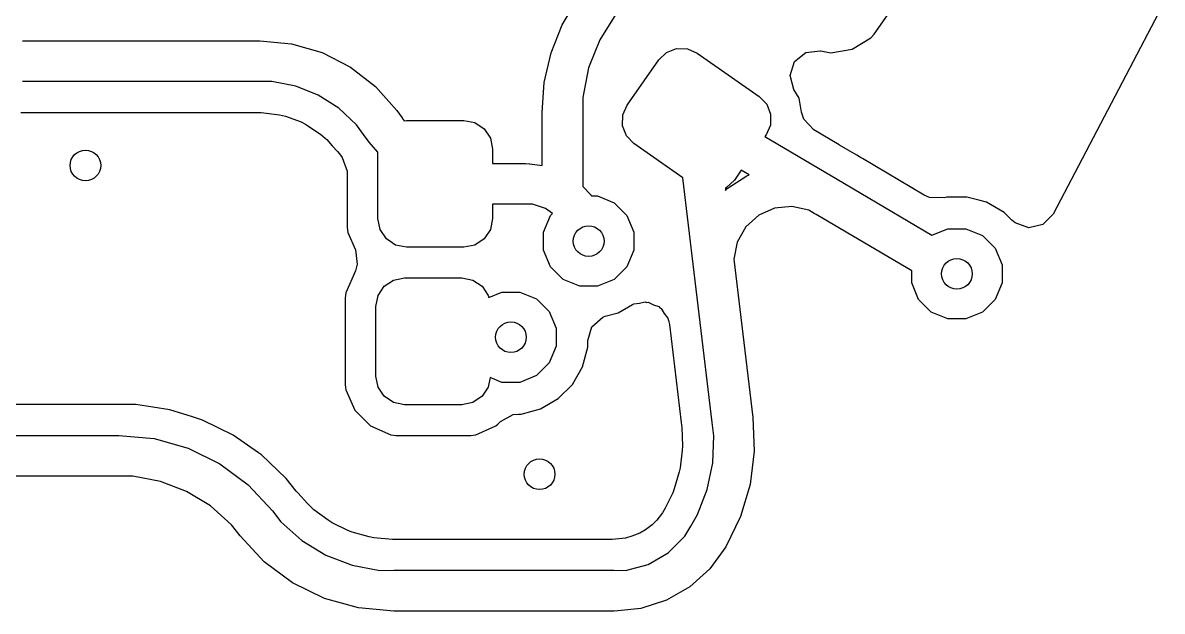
# Model space of a CAD drawing. Extents: x 113.2 to 165.8, y -133 to -81.9.
# Drawn here: x 158.82 to 164.39, y -112.83 to -109.95 of the extents above; entities that cross this region are included whole.
import ezdxf

# ---------------------------------------------------------------- set-up
doc = ezdxf.new("R2010")
doc.units = 0
doc.layers.add('BLACK', color=7, linetype='CONTINUOUS')

msp = doc.modelspace()

# ---------------------------------------------------------------- linework, layer by layer
at = {"layer": 'BLACK', "linetype": 'CONTINUOUS'}
for p, q in [((161.460662, -109.959381), (161.534965, -109.831587)), ((162.986055, -110.004503), (163.085666, -109.862243)), ((164.393758, -109.86829), (163.859933, -110.884648)), ((161.72304, -109.906942), (161.644003, -110.031817)), ((161.406357, -110.09687), (161.460662, -109.959381)), ((162.970091, -110.022471), (162.986055, -110.004503)), ((158.822532, -110.036903), (159.981913, -110.036903)), ((159.981913, -110.036903), (159.981914, -110.036903)), ((159.981914, -110.036903), (159.981915, -110.036903)), ((159.981915, -110.036903), (160.137023, -110.051567)), ((160.137023, -110.051567), (160.286637, -110.095035)), ((161.644003, -110.031817), (161.589713, -110.16927)), ((162.878769, -110.077727), (162.970091, -110.022471)), ((160.286637, -110.095035), (160.425455, -110.165768)), ((161.373279, -110.240946), (161.406357, -110.09687)), ((161.93278, -110.130541), (161.97083, -110.094116)), ((161.97083, -110.094116), (162.019923, -110.075025)), ((162.019923, -110.075025), (162.072585, -110.076174)), ((162.072585, -110.076174), (162.120799, -110.097388)), ((162.120799, -110.097388), (162.423885, -110.309612)), ((162.596247, -110.139252), (162.651142, -110.094228)), ((162.651142, -110.094228), (162.721663, -110.086031)), ((162.721663, -110.086031), (162.724782, -110.086606)), ((162.724782, -110.086606), (162.773653, -110.096262)), ((162.773653, -110.096262), (162.878769, -110.077727)), ((160.425455, -110.165768), (160.548562, -110.261258)), ((161.589713, -110.16927), (161.562085, -110.31445)), ((161.777915, -110.351712), (161.93278, -110.130541)), ((162.574408, -110.206806), (162.596247, -110.139252)), ((162.592559, -110.275443), (162.574408, -110.206806)), ((159.981911, -110.236903), (158.822528, -110.236903)), ((159.981913, -110.236903), (159.981911, -110.236903)), ((160.041259, -110.236847), (159.981913, -110.236902)), ((159.981913, -110.236902), (159.981913, -110.236903)), ((160.157852, -110.259089), (160.041259, -110.236847)), ((160.268212, -110.302785), (160.157852, -110.259089)), ((160.548562, -110.261258), (160.651454, -110.377963)), ((161.362175, -110.388331), (161.373279, -110.240946)), ((162.618346, -110.318063), (162.592559, -110.275443)), ((160.36843, -110.366385), (160.268212, -110.302785)), ((161.562085, -110.31445), (161.562174, -110.388343)), ((162.423885, -110.309612), (162.46031, -110.347661)), ((162.630267, -110.385672), (162.618346, -110.318063)), ((158.814313, -110.388479), (158.83075, -110.387403)), ((158.83075, -110.387403), (158.866688, -110.387404)), ((158.866688, -110.387404), (158.866691, -110.387403)), ((158.866691, -110.387403), (159.97448, -110.387403)), ((159.97448, -110.387403), (159.989276, -110.388275)), ((159.989276, -110.388275), (160.078526, -110.39884)), ((160.454956, -110.447637), (160.36843, -110.366385)), ((160.651454, -110.377963), (160.651596, -110.378123)), ((160.651596, -110.378123), (160.651597, -110.378123)), ((160.651597, -110.378123), (160.651597, -110.378124)), ((160.651597, -110.378124), (160.651598, -110.378125)), ((160.651598, -110.378125), (160.678136, -110.414652)), ((161.362174, -110.388348), (161.362175, -110.388331)), ((161.362174, -110.646484), (161.362174, -110.388348)), ((161.562174, -110.388343), (161.562174, -110.388348)), ((161.562174, -110.388348), (161.562174, -110.737249)), ((161.7567, -110.399925), (161.777915, -110.351712)), ((162.46031, -110.347661), (162.4794, -110.396755)), ((162.4794, -110.396755), (162.478252, -110.449417)), ((162.64177, -110.420368), (162.630267, -110.385672)), ((160.078526, -110.39884), (160.107312, -110.405751)), ((160.107312, -110.405751), (160.1846, -110.434265)), ((160.1846, -110.434265), (160.210986, -110.447709)), ((160.210986, -110.447709), (160.237521, -110.465439)), ((160.489794, -110.495684), (160.454956, -110.447637)), ((160.678136, -110.414652), (160.678331, -110.414985)), ((160.678331, -110.414985), (160.688661, -110.429158)), ((160.688661, -110.429158), (160.7, -110.426903)), ((160.7, -110.426903), (160.98, -110.426903)), ((160.98, -110.426903), (161.033576, -110.43756)), ((161.033576, -110.43756), (161.078995, -110.467908)), ((161.755552, -110.452587), (161.7567, -110.399925)), ((161.774642, -110.501681), (161.755552, -110.452587)), ((162.478252, -110.449417), (162.457037, -110.49763)), ((162.690233, -110.472252), (162.64177, -110.420368)), ((160.237521, -110.465439), (160.279478, -110.493474)), ((160.279478, -110.493474), (160.302, -110.512709)), ((160.489795, -110.495683), (160.489794, -110.495684)), ((160.516332, -110.532208), (160.489795, -110.495683)), ((161.078995, -110.467908), (161.109343, -110.513327)), ((161.811067, -110.53973), (161.774642, -110.501681)), ((162.457037, -110.49763), (162.451291, -110.505835)), ((162.451291, -110.505835), (162.804455, -110.714602)), ((162.815358, -110.546218), (162.690233, -110.472252)), ((160.302, -110.512709), (160.309404, -110.520718)), ((160.309404, -110.520718), (160.336543, -110.550077)), ((160.336543, -110.550077), (160.362967, -110.578661)), ((160.516305, -110.532238), (160.516337, -110.532215)), ((160.56, -110.581793), (160.516305, -110.532238)), ((160.516336, -110.532212), (160.516332, -110.532208)), ((160.516337, -110.532215), (160.516336, -110.532212)), ((161.109343, -110.513327), (161.12, -110.566903)), ((162.050676, -110.707506), (161.811067, -110.53973)), ((162.816758, -110.546944), (162.815358, -110.546218)), ((162.900178, -110.596354), (162.816758, -110.546944)), ((160.362967, -110.578661), (160.372445, -110.590221)), ((160.372445, -110.590221), (160.385502, -110.608226)), ((160.385502, -110.608226), (160.409301, -110.675114)), ((160.56, -110.906903), (160.56, -110.581793)), ((161.12, -110.566903), (161.12, -110.636903)), ((162.900264, -110.596405), (162.900178, -110.596354)), ((162.900265, -110.596406), (162.900264, -110.596405)), ((162.919205, -110.607599), (162.900265, -110.596406)), ((162.919212, -110.607608), (162.919205, -110.607599)), ((162.92852, -110.613111), (162.919212, -110.607608)), ((162.928527, -110.613115), (162.92852, -110.613111)), ((163.230632, -110.7917), (162.928527, -110.613115)), ((160.409301, -110.675114), (160.4095, -110.682196)), ((161.12, -110.636903), (161.281176, -110.636903)), ((161.281176, -110.636903), (161.300685, -110.638824)), ((161.300685, -110.638824), (161.301994, -110.639366)), ((161.301994, -110.639366), (161.362174, -110.646484)), ((162.336235, -110.670152), (162.302172, -110.718801)), ((162.375318, -110.693255), (162.336235, -110.670152)), ((160.4095, -110.682196), (160.4095, -110.950271)), ((162.10619, -111.170436), (162.050676, -110.707506)), ((162.302172, -110.718801), (162.264122, -110.755226)), ((162.267765, -110.759869), (162.363764, -110.697227)), ((162.363764, -110.697227), (162.375318, -110.693255)), ((162.804455, -110.714602), (162.804624, -110.714676)), ((162.804624, -110.714676), (162.804612, -110.714695)), ((162.804612, -110.714695), (162.804625, -110.714703)), ((162.804625, -110.714703), (163.267958, -110.988595)), ((161.562174, -110.737249), (161.561016, -110.749003)), ((161.561016, -110.749003), (161.600067, -110.791246)), ((162.264122, -110.755226), (162.258112, -110.757562)), ((162.258112, -110.757562), (162.259466, -110.768856)), ((162.259466, -110.768856), (162.267765, -110.759869)), ((161.281176, -110.836903), (161.12, -110.836903)), ((161.12, -110.836903), (161.12, -110.906903)), ((161.281181, -110.836902), (161.281176, -110.836903)), ((161.281184, -110.836903), (161.281181, -110.836902)), ((161.314715, -110.836901), (161.281184, -110.836903)), ((161.378498, -110.857621), (161.314715, -110.836901)), ((161.600067, -110.791246), (161.601235, -110.791962)), ((161.601235, -110.791962), (161.605024, -110.796226)), ((161.605024, -110.796226), (161.633895, -110.796226)), ((161.633895, -110.796226), (161.715003, -110.829822)), ((161.715003, -110.829822), (161.777081, -110.8919)), ((163.256381, -110.80325), (163.230632, -110.7917)), ((163.327357, -110.804942), (163.256381, -110.80325)), ((163.340565, -110.801403), (163.327357, -110.804942)), ((163.439435, -110.801403), (163.340565, -110.801403)), ((163.497345, -110.81692), (163.439435, -110.801403)), ((163.534935, -110.826992), (163.497345, -110.81692)), ((163.534936, -110.826992), (163.534935, -110.826992)), ((163.534938, -110.826993), (163.534936, -110.826992)), ((163.534939, -110.826994), (163.534938, -110.826993)), ((163.534942, -110.826995), (163.534939, -110.826994)), ((163.620558, -110.876425), (163.534942, -110.826995)), ((161.369323, -110.973008), (161.402919, -110.8919)), ((161.412497, -110.882321), (161.378498, -110.857621)), ((161.402919, -110.8919), (161.412497, -110.882321)), ((161.777081, -110.8919), (161.810677, -110.973008)), ((162.421316, -110.890307), (162.358439, -110.947373)), ((162.498873, -110.855736), (162.421316, -110.890307)), ((162.583347, -110.847121), (162.498873, -110.855736)), ((162.666286, -110.865324), (162.583347, -110.847121)), ((162.692965, -110.881027), (162.666286, -110.865324)), ((162.702851, -110.886871), (162.692965, -110.881027)), ((162.702864, -110.886878), (162.702851, -110.886871)), ((162.702864, -110.886879), (162.702864, -110.886878)), ((162.702865, -110.886879), (162.702864, -110.886879)), ((163.169323, -111.162618), (162.702865, -110.886879)), ((163.620568, -110.876433), (163.620558, -110.876425)), ((163.659289, -110.915154), (163.620568, -110.876433)), ((163.859933, -110.884648), (163.810549, -110.935656)), ((160.4095, -110.950271), (160.409501, -110.950277)), ((160.409501, -110.950277), (160.412317, -110.974563)), ((160.570657, -110.960479), (160.56, -110.906903)), ((161.12, -110.906903), (161.109343, -110.960479)), ((162.358439, -110.947373), (162.316533, -111.021225)), ((163.674516, -110.928135), (163.659289, -110.915154)), ((163.741428, -110.951867), (163.674516, -110.928135)), ((163.810549, -110.935656), (163.741428, -110.951867)), ((160.412317, -110.974563), (160.412319, -110.974571)), ((160.412319, -110.974571), (160.449901, -111.059686)), ((160.601005, -111.005898), (160.570657, -110.960479)), ((160.646424, -111.036246), (160.601005, -111.005898)), ((161.078995, -111.005898), (161.033576, -111.036246)), ((161.109343, -110.960479), (161.078995, -111.005898)), ((161.369323, -111.060798), (161.369323, -110.973008)), ((161.810677, -110.973008), (161.810677, -111.060798)), ((163.267958, -110.988595), (163.346105, -110.956226)), ((163.346105, -110.956226), (163.433895, -110.956226)), ((163.433895, -110.956226), (163.515003, -110.989822)), ((163.515003, -110.989822), (163.577081, -111.0519)), ((160.449901, -111.059686), (160.459119, -111.130082)), ((160.7, -111.046903), (160.646424, -111.036246)), ((160.98, -111.046903), (160.7, -111.046903)), ((161.033576, -111.036246), (160.98, -111.046903)), ((161.402919, -111.141906), (161.369323, -111.060798)), ((161.810677, -111.060798), (161.777081, -111.141906)), ((162.316533, -111.021225), (162.299793, -111.104471)), ((163.577081, -111.0519), (163.610677, -111.133008)), ((162.299793, -111.104471), (162.304767, -111.146617)), ((160.449902, -111.161472), (160.402317, -111.269243)), ((160.459119, -111.130082), (160.449902, -111.161472)), ((161.464997, -111.203984), (161.402919, -111.141906)), ((161.777081, -111.141906), (161.715003, -111.203984)), ((162.194157, -111.903989), (162.10619, -111.170436)), ((162.304767, -111.146617), (162.304768, -111.146622)), ((162.304768, -111.146622), (162.392735, -111.880179)), ((163.169323, -111.220798), (163.169323, -111.162618)), ((163.610677, -111.133008), (163.610677, -111.220798)), ((160.591005, -111.237908), (160.636424, -111.20756)), ((160.636424, -111.20756), (160.69, -111.196903)), ((160.69, -111.196903), (160.97, -111.196903)), ((160.97, -111.196903), (161.023576, -111.20756)), ((161.023576, -111.20756), (161.068995, -111.237908)), ((161.546105, -111.23758), (161.464997, -111.203984)), ((161.715003, -111.203984), (161.633895, -111.23758)), ((163.202919, -111.301906), (163.169323, -111.220798)), ((163.610677, -111.220798), (163.577081, -111.301906)), ((160.402317, -111.269243), (160.3995, -111.293524)), ((160.55, -111.336903), (160.560657, -111.283327)), ((160.560657, -111.283327), (160.591005, -111.237908)), ((161.068995, -111.237908), (161.099343, -111.283327)), ((161.099343, -111.283327), (161.101282, -111.293076)), ((161.101282, -111.293076), (161.166105, -111.266226)), ((161.166105, -111.266226), (161.253895, -111.266226)), ((161.253895, -111.266226), (161.335003, -111.299822)), ((161.633895, -111.23758), (161.546105, -111.23758)), ((160.3995, -111.293524), (160.3995, -111.720271)), ((160.55, -111.676903), (160.55, -111.336903)), ((161.335003, -111.299822), (161.397081, -111.3619)), ((161.734938, -111.366813), (161.80359, -111.327176)), ((161.80359, -111.327176), (161.810541, -111.324207)), ((161.810541, -111.324207), (161.838587, -111.320877)), ((161.838587, -111.320877), (161.866038, -111.314218)), ((161.866038, -111.314218), (161.873353, -111.316749)), ((161.873353, -111.316749), (161.881042, -111.315837)), ((161.881042, -111.315837), (161.90644, -111.3282)), ((161.90644, -111.3282), (161.93313, -111.337438)), ((161.93313, -111.337438), (161.937915, -111.343523)), ((161.937915, -111.343523), (161.944877, -111.346912)), ((163.264997, -111.363984), (163.202919, -111.301906)), ((163.577081, -111.301906), (163.515003, -111.363984)), ((161.397081, -111.3619), (161.430677, -111.443008)), ((161.605502, -111.435416), (161.659158, -111.388923)), ((161.659158, -111.388923), (161.661998, -111.387669)), ((161.661998, -111.387669), (161.670233, -111.38415)), ((161.670233, -111.38415), (161.734938, -111.366813)), ((161.944877, -111.346912), (161.959558, -111.371044)), ((161.959558, -111.371044), (161.977017, -111.393245)), ((161.977017, -111.393245), (161.979877, -111.404444)), ((163.346105, -111.39758), (163.264997, -111.363984)), ((163.433895, -111.39758), (163.346105, -111.39758)), ((163.515003, -111.363984), (163.433895, -111.39758)), ((161.430677, -111.443008), (161.430677, -111.530798)), ((161.5855, -111.503537), (161.605502, -111.435416)), ((161.979877, -111.404444), (161.981777, -111.407566)), ((161.981777, -111.407566), (161.98168, -111.411499)), ((161.98168, -111.411499), (161.985147, -111.425072)), ((161.985147, -111.425072), (162.04251, -111.903411)), ((161.5855, -111.536338), (161.5855, -111.503537)), ((161.430677, -111.530798), (161.397081, -111.611906)), ((161.55991, -111.631841), (161.5855, -111.536338)), ((161.397081, -111.611906), (161.335003, -111.673984)), ((160.560657, -111.730479), (160.55, -111.676903)), ((161.335003, -111.673984), (161.253895, -111.70758)), ((161.510475, -111.717465), (161.55991, -111.631841)), ((160.3995, -111.720271), (160.399501, -111.720277)), ((160.399501, -111.720277), (160.402317, -111.744563)), ((160.591005, -111.775898), (160.560657, -111.730479)), ((161.099343, -111.730479), (161.068995, -111.775898)), ((161.108633, -111.683774), (161.099343, -111.730479)), ((161.166105, -111.70758), (161.108633, -111.683774)), ((161.253895, -111.70758), (161.166105, -111.70758)), ((161.440562, -111.787378), (161.510475, -111.717465)), ((160.402317, -111.744563), (160.402319, -111.744568)), ((160.402319, -111.744568), (160.446186, -111.843919)), ((160.636424, -111.806246), (160.591005, -111.775898)), ((161.068995, -111.775898), (161.023576, -111.806246)), ((161.354938, -111.836813), (161.440562, -111.787378)), ((159.292943, -111.816403), (158.7165, -111.816403)), ((159.376778, -111.816351), (159.292943, -111.816403)), ((159.542502, -111.841755), (159.376778, -111.816351)), ((159.542509, -111.841757), (159.542502, -111.841755)), ((159.54251, -111.841757), (159.542509, -111.841757)), ((159.542514, -111.841758), (159.54251, -111.841757)), ((159.652905, -111.876421), (159.542514, -111.841758)), ((160.446186, -111.843919), (160.522981, -111.920714)), ((160.69, -111.816903), (160.636424, -111.806246)), ((160.97, -111.816903), (160.69, -111.816903)), ((161.023576, -111.806246), (160.97, -111.816903)), ((161.259435, -111.862403), (161.354938, -111.836813)), ((159.702489, -111.891991), (159.652905, -111.876421)), ((159.85299, -111.965887), (159.702487, -111.891991)), ((159.702487, -111.891991), (159.702489, -111.891991)), ((161.145999, -111.911733), (161.158425, -111.899308)), ((161.158425, -111.899308), (161.220737, -111.865282)), ((161.220737, -111.865282), (161.24752, -111.862403)), ((161.24752, -111.862403), (161.259433, -111.862403)), ((161.259433, -111.862403), (161.259435, -111.862403)), ((162.392735, -111.880179), (162.392736, -111.880241)), ((162.392736, -111.880241), (162.39901, -112.044176)), ((160.522981, -111.920714), (160.522983, -111.920715)), ((160.522983, -111.920715), (160.522984, -111.920716)), ((160.522984, -111.920716), (160.622338, -111.964585)), ((161.037662, -111.964585), (161.137016, -111.920716)), ((161.137016, -111.920716), (161.145999, -111.911733)), ((162.04251, -111.903411), (162.042511, -111.903422)), ((162.042511, -111.903422), (162.044118, -111.916832)), ((162.044118, -111.916832), (162.044921, -111.927006)), ((162.044921, -111.927006), (162.048439, -112.018944)), ((162.201988, -111.969598), (162.194156, -111.903989)), ((162.194156, -111.903989), (162.194157, -111.903989)), ((158.076349, -111.966903), (159.292956, -111.966903)), ((159.292956, -111.966903), (159.293021, -111.966909)), ((159.293021, -111.966909), (159.46532, -111.982674)), ((159.46532, -111.982674), (159.63196, -112.029481)), ((159.852992, -111.965888), (159.85299, -111.965887)), ((159.852993, -111.965889), (159.852992, -111.965888)), ((159.976352, -112.051845), (159.852993, -111.965889)), ((160.622338, -111.964585), (160.646627, -111.967403)), ((160.646627, -111.967403), (161.013372, -111.967402)), ((161.013372, -111.967402), (161.037662, -111.964585)), ((162.196331, -112.101627), (162.201988, -111.969598)), ((159.63196, -112.029481), (159.787331, -112.105767)), ((159.990563, -112.061747), (159.976352, -112.051845)), ((160.112005, -112.177339), (159.990563, -112.061747)), ((162.047565, -112.039332), (162.036831, -112.125533)), ((162.048439, -112.018944), (162.047565, -112.039332)), ((162.39901, -112.044176), (162.378729, -112.207033)), ((159.787331, -112.105767), (159.926268, -112.208997)), ((162.169433, -112.23101), (162.196331, -112.101627)), ((159.292956, -112.166903), (158.076354, -112.166903)), ((159.292959, -112.166902), (159.292956, -112.166903)), ((159.292961, -112.166903), (159.292959, -112.166902)), ((159.361565, -112.166823), (159.292961, -112.166903)), ((159.496493, -112.19173), (159.361565, -112.166823)), ((160.112008, -112.177344), (160.112005, -112.177339)), ((160.112012, -112.177347), (160.112008, -112.177344)), ((160.160135, -112.239692), (160.112012, -112.177347)), ((162.032677, -112.145515), (162.008167, -112.228851)), ((162.036831, -112.125533), (162.032677, -112.145515)), ((159.624656, -112.240721), (159.496493, -112.19173)), ((159.926268, -112.208997), (160.044151, -112.335738)), ((162.008167, -112.228851), (162.000842, -112.2479)), ((162.122001, -112.354354), (162.169433, -112.23101)), ((162.378729, -112.207033), (162.332422, -112.36448)), ((159.741792, -112.31217), (159.624656, -112.240721)), ((160.167603, -112.248498), (160.160135, -112.239692)), ((160.216107, -112.300646), (160.167603, -112.248498)), ((162.000842, -112.2479), (161.964514, -112.323452)), ((159.844009, -112.4037), (159.741792, -112.31217)), ((160.044151, -112.335738), (160.044127, -112.335756)), ((160.044127, -112.335756), (160.044176, -112.335873)), ((160.044176, -112.335873), (160.085989, -112.390107)), ((160.229689, -112.315248), (160.216107, -112.300646)), ((160.246803, -112.330573), (160.229689, -112.315248)), ((160.315927, -112.381932), (160.246803, -112.330573)), ((161.950542, -112.346047), (161.92358, -112.380828)), ((161.964514, -112.323452), (161.950542, -112.346047)), ((160.085989, -112.390107), (160.188206, -112.481636)), ((160.335537, -112.393893), (160.315927, -112.381932)), ((160.41284, -112.431848), (160.335537, -112.393893)), ((161.92358, -112.380828), (161.900352, -112.403861)), ((162.088669, -112.411405), (162.122001, -112.354354)), ((162.332422, -112.36448), (162.261343, -112.512306)), ((159.885827, -112.45794), (159.844009, -112.4037)), ((159.885873, -112.45805), (159.885827, -112.45794)), ((159.885847, -112.45807), (159.885873, -112.45805)), ((160.003731, -112.58481), (159.885847, -112.45807)), ((160.434287, -112.440047), (160.41284, -112.431848)), ((160.516825, -112.463231), (160.434287, -112.440047)), ((161.839406, -112.444949), (161.801556, -112.460533)), ((161.86779, -112.428667), (161.839406, -112.444949)), ((161.900352, -112.403861), (161.86779, -112.428667)), ((162.059941, -112.460633), (162.088679, -112.411418)), ((162.088682, -112.411413), (162.088669, -112.411405)), ((162.088679, -112.411418), (162.088681, -112.411415)), ((162.088681, -112.411415), (162.088682, -112.411413)), ((160.188206, -112.481636), (160.305343, -112.553085)), ((160.517195, -112.463335), (160.516825, -112.463231)), ((160.539786, -112.467505), (160.517195, -112.463335)), ((160.631298, -112.475878), (160.539786, -112.467505)), ((160.642775, -112.476401), (160.631298, -112.475878)), ((160.642777, -112.476402), (160.642775, -112.476401)), ((160.65414, -112.476402), (160.642777, -112.476402)), ((160.6812, -112.476401), (160.65414, -112.476402)), ((160.681204, -112.476402), (160.6812, -112.476401)), ((160.693232, -112.476403), (160.681204, -112.476402)), ((161.704859, -112.476403), (160.693232, -112.476403)), ((161.72122, -112.475336), (161.704859, -112.476403)), ((161.769946, -112.468955), (161.72122, -112.475336)), ((161.801556, -112.460533), (161.769946, -112.468955)), ((161.979004, -112.540892), (162.059941, -112.460633)), ((162.261311, -112.512399), (162.183143, -112.618855)), ((162.261318, -112.512393), (162.261311, -112.512399)), ((162.26132, -112.512388), (162.261316, -112.512392)), ((162.261316, -112.512392), (162.261318, -112.512393)), ((162.261321, -112.512388), (162.26132, -112.512388)), ((162.261343, -112.512306), (162.261321, -112.512388)), ((160.305343, -112.553085), (160.433506, -112.602076)), ((161.880131, -112.597606), (161.979004, -112.540892)), ((160.142668, -112.688039), (160.003731, -112.58481)), ((160.433506, -112.602076), (160.568434, -112.626983)), ((161.76999, -112.626953), (161.880131, -112.597606)), ((162.183143, -112.618855), (162.084636, -112.706853)), ((160.568434, -112.626983), (160.637038, -112.626903)), ((160.637038, -112.626903), (160.637039, -112.626903)), ((160.637039, -112.626903), (160.637043, -112.626903)), ((160.637043, -112.626903), (161.712998, -112.626903)), ((161.712998, -112.626903), (161.7131, -112.626913)), ((161.7131, -112.626913), (161.76999, -112.626953)), ((160.298039, -112.764325), (160.142668, -112.688039)), ((162.084636, -112.706853), (161.97006, -112.772575)), ((160.464679, -112.811132), (160.298039, -112.764325)), ((161.97006, -112.772575), (161.844369, -112.81318)), ((160.636977, -112.826896), (160.464679, -112.811132)), ((160.637043, -112.826903), (160.636977, -112.826896)), ((160.637048, -112.826903), (160.637043, -112.826903)), ((161.712998, -112.826903), (160.637048, -112.826903)), ((161.714645, -112.82674), (161.712998, -112.826913)), ((161.712998, -112.826913), (161.712998, -112.826903)), ((161.732507, -112.824982), (161.714645, -112.82674)), ((161.732857, -112.824837), (161.732507, -112.824982)), ((161.844369, -112.81318), (161.732857, -112.824837))]:
    msp.add_line(p, q, dxfattribs=at)
at = {"layer": 'BLACK'}
for centre in [(159.13, -110.646903), (161.59, -111.016903), (163.39, -111.176903), (161.21, -111.486903), (161.35, -112.156903)]:
    msp.add_circle(centre, 0.075, dxfattribs=at)

doc.saveas('drawing.dxf')
